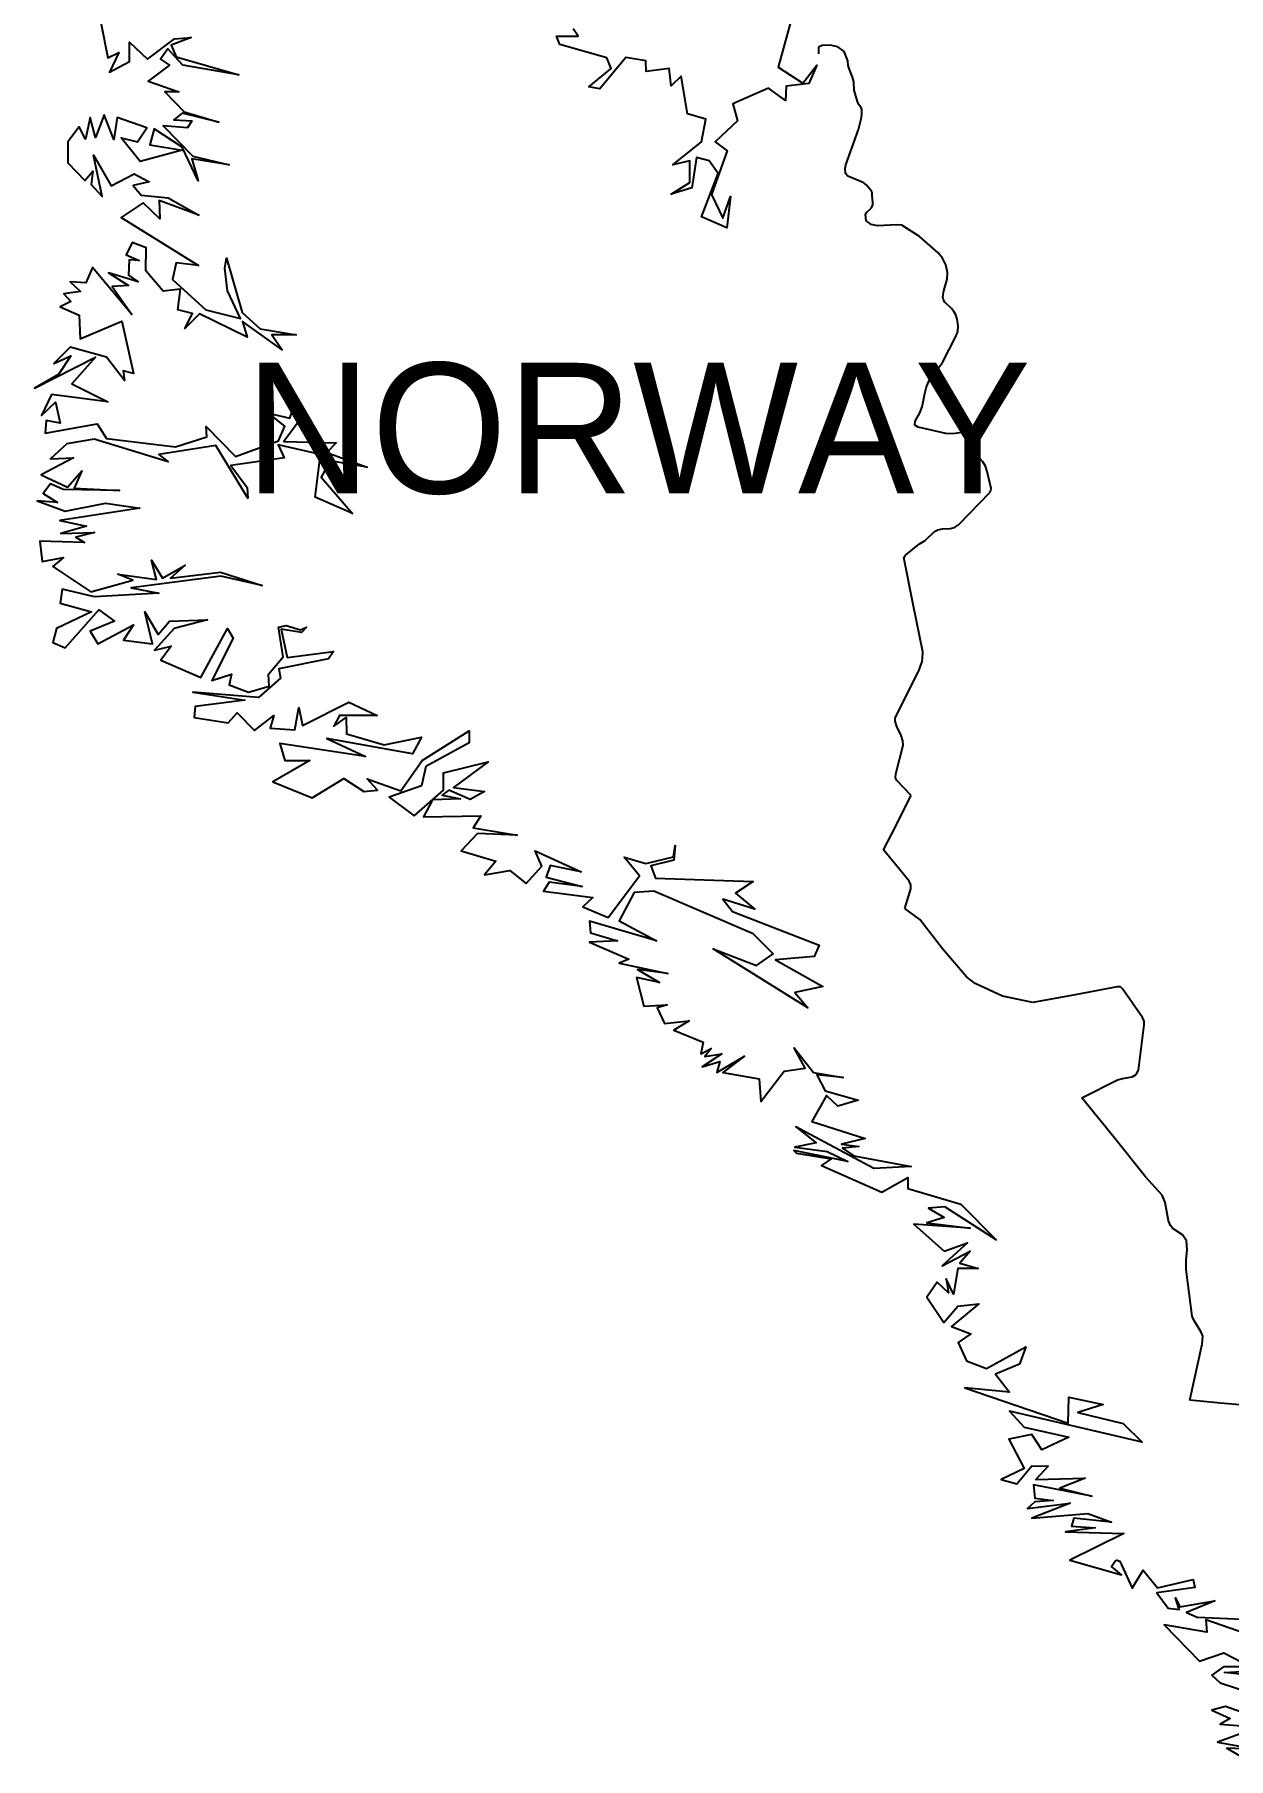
# Model space of a CAD drawing. Header units: metres. Extents: x 0 to 1325, y -1 to 773.
# Drawn here: x 680.6 to 717.2, y 87.6 to 140.4 of the extents above; entities that cross this region are included whole.
import ezdxf
from ezdxf.enums import TextEntityAlignment as Align

# ---------------------------------------------------------------- set-up
doc = ezdxf.new("R2010")
doc.units = ezdxf.units.M

msp = doc.modelspace()

# ---------------------------------------------------------------- linework, layer by layer
at = {"layer": 'CUT'}
for points in [[(704.04, 141.748), (703.41, 139.438), (704.17, 138.948), (704.6, 139.498), (704.35, 138.938), (703.66, 138.858), (703.64, 138.418), (703.11, 138.788), (702.02, 138.308), (702.17, 137.788), (701.48, 137.148), (701.85, 136.868), (701.37, 135.528), (701.72, 134.808), (701.95, 135.468), (701.84, 134.508), (701.06, 134.848), (701.57, 136.178), (701.3, 136.568), (700.91, 136.668), (700.77, 135.738), (700.13, 135.538), (700.7, 135.898), (700.71, 136.568), (700.18, 136.438), (701.06, 137.148), (701.2, 137.838), (700.63, 138.008), (700.44, 139.158), (700.13, 138.868), (700.07, 139.398), (699.37, 139.298), (699.36, 139.628), (698.74, 139.728), (697.95, 138.768), (697.61, 138.828), (698.3, 139.398), (698.16, 139.718), (696.72, 140.128), (696.62, 140.388), (697.28, 140.388), (697.13, 140.608)], [(682.66, 140.808), (682.88, 139.718), (683.21, 139.888), (682.93, 139.278), (683.54, 139.608), (683.54, 140.198), (684.09, 139.678), (684.92, 140.308), (685.43, 140.348), (684.82, 140.108), (684.97, 139.748), (686.89, 139.198), (685.17, 139.498), (684.71, 139.998), (684.49, 139.678), (684.77, 139.498), (684.11, 139.008), (685.05, 138.678), (684.62, 138.678), (685.21, 138.068), (686.28, 137.748), (685.15, 138.028), (684.9, 137.818), (685.45, 137.788), (685.32, 137.578), (684.57, 137.638), (685.48, 136.708), (686.59, 136.438), (685.45, 136.628), (685.64, 135.948), (685.15, 136.988), (684.3, 137.548), (684.16, 137.058), (685.15, 136.888), (683.87, 136.548), (683.28, 137.268), (683.79, 137.148), (684.07, 137.578), (683.16, 137.888), (683.06, 137.218), (682.76, 137.978), (682.5, 137.278), (682.34, 137.888), (682.19, 137.228), (682, 137.608), (681.65, 137.148), (681.65, 136.508), (682.17, 135.958), (682.42, 136.248), (682.37, 135.838), (682.7, 135.468), (682.44, 136.738), (682.98, 135.798), (683.68, 136.168), (684.14, 135.918), (683.65, 135.808), (683.9, 135.508), (684.72, 135.428), (685.66, 134.898), (684.45, 135.348), (684.47, 134.788), (683.96, 135.278), (683.28, 134.828), (685.65, 133.358), (684.97, 133.438), (684.86, 132.928), (685.88, 131.998), (686.94, 131.728), (686.54, 132.578), (686.46, 133.278), (686.51, 133.578), (686.99, 131.918), (687.54, 131.418), (688.65, 131.228), (687.9, 131.228), (688.22, 130.768), (687, 131.638), (687.14, 131.158), (685.68, 131.878), (685.24, 131.428), (685.47, 131.888), (685.02, 131.998), (685.1, 132.628), (684.57, 132.568), (684.04, 133.198), (684.05, 133.898), (683.62, 134.058), (683.44, 133.688), (683.84, 133.508), (683.53, 133.528), (683.51, 133.058), (683.81, 132.858), (682.9, 133.128), (683.51, 132.748), (683.01, 132.708), (683.61, 131.858), (682.41, 133.298), (682.2, 132.828), (681.72, 132.858), (682.04, 132.558), (681.53, 132.488), (681.74, 132.258), (681.42, 132.088), (682, 131.838), (682.03, 131.108), (683.31, 131.648), (683.66, 130.048), (683.35, 130.128), (683.39, 129.828), (682.84, 130.548), (681.72, 130.858), (681.22, 130.358), (681.74, 130.588), (681.37, 130.018), (680.63, 129.598), (682.5, 130.548), (681.77, 129.728), (682.88, 129.178), (681.15, 129.408), (680.84, 128.758), (681.27, 129.168), (681.42, 128.528), (680.99, 128.608), (680.96, 128.218), (682.55, 128.508), (682.84, 128.058), (684.95, 127.798), (685.91, 128.108), (685.89, 128.418), (686.79, 127.498), (688.1, 127.988), (688.3, 128.428), (687.8, 128.828), (688.45, 128.678), (688.65, 129.258), (688.86, 128.758), (688.27, 127.958), (689.87, 127.918), (689.59, 127.628), (690.82, 127.178), (689.69, 127.368), (689.41, 126.868), (690.37, 125.758), (689.23, 126.258), (689.39, 127.568), (688.09, 127.858), (688.28, 127.458), (686.64, 127.228), (687.14, 126.548), (687.17, 126.228), (686.18, 127.838), (684.44, 127.568), (684.72, 127.338), (682.46, 128.038), (681.62, 127.888), (681.12, 127.428), (681.82, 127.458), (680.83, 126.938), (681.64, 126.558), (682.08, 127.068), (681.85, 126.528), (683.23, 126.458), (681.51, 126.488), (681.12, 126.668), (680.9, 126.368), (681.33, 126.088), (680.71, 126.148), (681.57, 125.828), (682.81, 126.068), (683.86, 125.918), (681.41, 125.538), (682.22, 125.368), (681.44, 125.138), (682.47, 125.178), (681.9, 125.028), (682.16, 124.868), (680.79, 124.908), (680.86, 124.288), (681.52, 124.408), (681.19, 124.128), (682.36, 123.358), (683.64, 123.708), (683.18, 123.898), (684.37, 123.728), (684.21, 124.328), (684.55, 123.778), (685.25, 124.168), (684.8, 123.778), (686.33, 123.958), (687.6, 123.548), (686.34, 123.838), (683.59, 123.478), (684.44, 123.318), (682.47, 123.198), (681.48, 123.438), (681.42, 123.008), (682.38, 122.738), (681.3, 122.228), (681.19, 121.798), (681.57, 121.638), (682.6, 122.808), (683.08, 122.458), (682.34, 122.148), (682.57, 121.758), (683.66, 122.348), (683.36, 121.878), (684.24, 121.758), (684.01, 122.738), (684.42, 122.048), (684.77, 122.458), (685.93, 122.498), (684.91, 122.228), (684.31, 121.568), (684.82, 121.688), (684.5, 121.258), (685.73, 120.728), (686.54, 122.228), (686.72, 121.938), (686.06, 120.638), (686.66, 120.828), (686.59, 120.508), (687.19, 120.278), (687.82, 120.468), (687.8, 120.828), (688.25, 121.358), (688.1, 122.268), (688.34, 122.328), (688.78, 122.188), (688.96, 122.268), (688.81, 122.108), (688.19, 122.208), (688.37, 121.338), (689.79, 121.528), (689.64, 121.298), (688.11, 120.998), (688.17, 120.708), (687.49, 120.118), (685.48, 120.278), (687.07, 120.038), (685.55, 119.838), (685.52, 119.508), (686.56, 119.338), (686.84, 119.648), (687.37, 119.108), (687.96, 119.568), (687.85, 119.178), (688.6, 119.128), (688.73, 119.808), (688.84, 119.258), (690.26, 119.978), (691.13, 119.568), (689.97, 119.568), (689.8, 119.238), (690.18, 119.508), (690.19, 118.998), (691.34, 118.668), (692.49, 118.898), (692.21, 118.388), (689.59, 118.858), (690.77, 118.308), (688.15, 118.708), (688.3, 118.188), (689.06, 118.188), (687.93, 117.528), (689.14, 117.038), (690.11, 117.638), (690.72, 117.238), (691.14, 117.278), (690.82, 117.628), (691.85, 117.258), (692.51, 118.188), (693.95, 119.098), (693.95, 118.728), (692.62, 117.998), (692.49, 117.408), (691.49, 117.058), (692.26, 116.488), (693.16, 117.278), (693.16, 117.808), (694.53, 118.148), (693.47, 117.358), (694.41, 117.238), (693.98, 116.988), (693.32, 117.278), (693.12, 117.128), (693.68, 117.008), (692.82, 116.978), (692.55, 116.458), (694.3, 116.488), (694.07, 116.118), (695.42, 115.898), (694.2, 115.948), (693.7, 115.418), (694.76, 115.098), (694.42, 114.678), (695.19, 114.818), (695.69, 114.418), (696.17, 114.948), (695.97, 115.418), (697.38, 114.778), (696.43, 114.968), (696.3, 114.608), (697.41, 114.328), (696.4, 114.458), (696.22, 114.178), (697.73, 113.988), (697.43, 113.698), (698.2, 113.378), (699.16, 114.648), (698.69, 115.218), (699.36, 115.028), (700.2, 115.238), (700.26, 115.578), (700.21, 115.128), (699.51, 114.958), (699.65, 114.578), (702.65, 114.478), (702.1, 114.118), (702.7, 113.628), (701.72, 113.938), (702.01, 113.558), (704.67, 112.528), (704.51, 112.178), (703.33, 112.078), (704.78, 111.258), (703.92, 111.078), (704.32, 110.608), (701.42, 112.418), (702.75, 111.898), (703.26, 112.258), (702.65, 112.878), (699.6, 114.178), (699, 114.138), (698.54, 113.268), (699.68, 112.658), (697.63, 113.258), (697.66, 112.908), (698.49, 112.658), (697.63, 112.618), (698.84, 112.098), (698.54, 111.978), (700.03, 111.658), (699.1, 111.778), (699.78, 111.378), (699.07, 111.538), (699.3, 110.658), (700.01, 110.698), (699.7, 110.608), (699.93, 110.128), (700.68, 110.208), (700.21, 109.918), (701.11, 109.558), (701.04, 109.198), (701.36, 109.358), (701.16, 109.118), (701.69, 109.198), (701.08, 108.798), (701.62, 108.958), (701.53, 108.628), (702.38, 109.128), (701.72, 108.628), (702.83, 108.428), (702.88, 107.738), (703.59, 108.668), (704.24, 108.758), (703.9, 109.378), (704.49, 108.628), (705.4, 108.468), (704.6, 108.548), (704.85, 108.058), (705.86, 107.778), (705.24, 107.588), (704.89, 107.918), (704.44, 107.118), (706.08, 106.598), (705.35, 106.428), (705.88, 106.358), (705.38, 106.308), (705.73, 106.068), (707.49, 105.738), (706.34, 105.678), (703.95, 106.958), (704.57, 106.468), (703.92, 106.338), (704.91, 106.198), (705.55, 105.898), (703.89, 106.228), (703.97, 106.148), (705.03, 105.978), (704.74, 105.778), (706.59, 104.958), (707.38, 105.408), (707.38, 105.068), (709.01, 104.588), (710.09, 103.498), (708.52, 104.508), (708.02, 104.468), (708.5, 104.178), (707.97, 104.018), (709.29, 103.848), (707.57, 103.978), (708.5, 103.148), (709.21, 103.398), (708.43, 102.698), (709.29, 103.148), (708.98, 102.778), (709.54, 102.618), (708.91, 102.618), (708.78, 101.828), (708.56, 102.298), (708.63, 101.868), (708.28, 102.198), (707.97, 101.738), (708.49, 100.958), (708.91, 101.458), (709.56, 101.538), (708.72, 100.838), (709.31, 100.618), (708.92, 100.348), (709.18, 99.788), (709.79, 99.548), (711, 100.218), (710.8, 99.688), (710.07, 99.378), (710.5, 98.828), (709.13, 98.958), (712.29, 97.878), (712.32, 98.668), (713.37, 98.448), (712.59, 98.208), (713.98, 97.868), (714.56, 97.298), (710.5, 98.248), (710.95, 97.758), (712.31, 97.448), (711.49, 97.058), (711.18, 97.528), (710.48, 97.388), (710.95, 96.488), (710.24, 96.148), (710.72, 96.018), (711.18, 96.568), (711.68, 96.558), (711.3, 96.148), (712.82, 96.188), (712.04, 95.888), (713.02, 95.638), (711.23, 95.988), (711.27, 95.578), (711.83, 95.508), (711.27, 95.468), (711.05, 95.258), (712.36, 95.428), (711.18, 94.968), (712.9, 95.108), (713.62, 94.838), (712.47, 94.968), (712.4, 94.718), (713.12, 94.668), (712.21, 94.548), (714, 94.498), (712.35, 93.678), (713.93, 93.228), (713.62, 93.488), (713.72, 93.638), (713.79, 93.678), (713.88, 93.648), (714.25, 92.818), (714.59, 93.368), (715.03, 92.828), (716.12, 93.088), (716.17, 92.838), (715.01, 92.678), (715.36, 92.208), (715.69, 92.168), (715.58, 92.518), (715.72, 92.248), (716.79, 92.428), (715.92, 92.078), (716.25, 91.928), (717.63, 91.868)], [(718.22, 91.258), (716.51, 91.848), (716.54, 91.468), (715.24, 91.698), (716.32, 90.578), (717.06, 90.838), (717.89, 90.408), (717.05, 90.408), (716.7, 90.148), (716.95, 89.918), (717.92, 89.598)], [(717.75, 90.158), (717.08, 90.238), (717.77, 90.278)], [(718.38, 88.738), (717.11, 89.188), (716.7, 89.078), (717.26, 88.828), (716.95, 88.648), (718.14, 88.558), (716.87, 88.098), (718.09, 87.878), (717.15, 87.918), (717.7, 87.598)]]:
    msp.add_lwpolyline(points, dxfattribs=at)
at = {"layer": 'SCORE'}
for points in [[(704.76, 140.098), (704.65, 140.048)], [(704.65, 140.048), (704.65, 139.848)], [(705, 140.108), (704.76, 140.098)], [(705.24, 140.058), (705, 140.108)], [(705.43, 139.918), (705.24, 140.058)], [(705.54, 139.628), (705.43, 139.918)], [(705.56, 139.488), (705.54, 139.628)], [(705.6, 139.368), (705.56, 139.488)], [(705.69, 139.128), (705.6, 139.368)], [(705.73, 138.988), (705.69, 139.128)], [(705.74, 138.728), (705.73, 138.988)], [(705.84, 138.388), (705.74, 138.728)], [(705.87, 138.298), (705.84, 138.388)], [(705.94, 138.208), (705.87, 138.298)], [(705.97, 138.138), (705.94, 138.208)], [(705.96, 137.888), (705.97, 138.018)], [(705.97, 138.128), (705.97, 138.138)], [(705.97, 138.018), (705.97, 138.128)], [(705.48, 136.438), (705.87, 137.528)], [(705.87, 137.528), (705.96, 137.888)], [(705.46, 136.328), (705.48, 136.438)], [(705.47, 136.178), (705.46, 136.328)], [(705.54, 136.098), (705.47, 136.178)], [(706.04, 135.888), (705.54, 136.098)], [(706.12, 135.818), (706.04, 135.888)], [(706.27, 135.638), (706.12, 135.818)], [(706.29, 135.598), (706.27, 135.638)], [(706.29, 135.498), (706.29, 135.598)], [(706.31, 135.288), (706.29, 135.498)], [(706.31, 135.208), (706.31, 135.288)], [(706.09, 134.918), (706.13, 134.988)], [(706.11, 134.728), (706.09, 134.918)], [(706.13, 134.988), (706.24, 135.098)], [(706.24, 135.098), (706.26, 135.118)], [(706.26, 135.118), (706.31, 135.208)], [(706.21, 134.658), (706.11, 134.728)], [(706.26, 134.618), (706.21, 134.658)], [(706.45, 134.568), (706.26, 134.618)], [(707.04, 134.608), (706.45, 134.568)], [(707.2, 134.588), (707.04, 134.608)], [(707.74, 134.248), (707.2, 134.588)], [(708.31, 133.748), (707.74, 134.248)], [(708.45, 133.578), (708.31, 133.748)], [(708.55, 133.378), (708.45, 133.578)], [(708.6, 133.138), (708.55, 133.378)], [(708.49, 132.578), (708.59, 132.938)], [(708.59, 132.938), (708.6, 133.138)], [(708.46, 132.398), (708.49, 132.578)], [(708.48, 132.308), (708.46, 132.398)], [(708.52, 132.228), (708.48, 132.308)], [(708.72, 132.038), (708.52, 132.228)], [(708.79, 131.948), (708.72, 132.038)], [(708.85, 131.848), (708.79, 131.948)], [(708.89, 131.708), (708.85, 131.848)], [(708.92, 131.508), (708.89, 131.708)], [(708.44, 130.388), (708.85, 131.178)], [(708.85, 131.178), (708.91, 131.338)], [(708.91, 131.338), (708.92, 131.508)], [(708.05, 129.848), (708.44, 130.388)], [(707.9, 129.438), (707.95, 129.638)], [(707.95, 129.638), (708.05, 129.848)], [(707.75, 128.838), (707.82, 129.028)], [(707.82, 129.028), (707.9, 129.438)], [(707.6, 128.468), (707.61, 128.588)], [(707.7, 128.398), (707.6, 128.468)], [(707.61, 128.588), (707.75, 128.838)], [(708.55, 128.208), (707.7, 128.398)], [(708.76, 128.198), (708.55, 128.208)], [(709.18, 128.258), (708.76, 128.198)], [(709.26, 128.228), (709.18, 128.258)], [(709.28, 128.158), (709.26, 128.228)], [(709.29, 128.138), (709.28, 128.158)], [(709.36, 127.758), (709.29, 128.138)], [(709.39, 127.688), (709.36, 127.758)], [(709.41, 127.638), (709.39, 127.688)], [(709.68, 127.338), (709.41, 127.638)], [(709.76, 127.208), (709.68, 127.338)], [(709.81, 127.048), (709.76, 127.208)], [(709.94, 126.518), (709.81, 127.048)], [(708.93, 125.408), (709.89, 126.398)], [(709.89, 126.398), (709.93, 126.458)], [(709.93, 126.458), (709.94, 126.518)], [(708.2, 125.208), (708.3, 125.258)], [(708.3, 125.258), (708.44, 125.288)], [(708.44, 125.288), (708.69, 125.298)], [(708.69, 125.298), (708.81, 125.328)], [(708.81, 125.328), (708.93, 125.408)], [(707.31, 124.478), (707.74, 124.828)], [(707.74, 124.828), (707.91, 124.928)], [(707.91, 124.928), (708.2, 125.208)], [(707.26, 124.408), (707.31, 124.478)], [(707.55, 122.968), (707.26, 124.408)], [(707.84, 121.518), (707.55, 122.968)], [(707.72, 120.938), (707.82, 121.218)], [(707.82, 121.218), (707.83, 121.298)], [(707.83, 121.298), (707.84, 121.518)], [(707, 119.498), (707.7, 120.888)], [(707.7, 120.888), (707.72, 120.938)], [(707, 119.388), (707, 119.498)], [(707.05, 119.228), (707, 119.388)], [(707.18, 118.948), (707.05, 119.228)], [(707.23, 118.788), (707.18, 118.948)], [(707.02, 117.778), (707.24, 118.658)], [(707.24, 118.658), (707.23, 118.788)], [(707.01, 117.658), (707.02, 117.778)], [(707.05, 117.568), (707.01, 117.658)], [(707.49, 117.118), (707.05, 117.568)], [(706.89, 115.938), (707.49, 117.118)], [(706.64, 115.448), (706.89, 115.938)], [(707.42, 114.488), (706.64, 115.448)], [(707.29, 113.648), (707.47, 114.248)], [(707.48, 114.378), (707.42, 114.488)], [(707.47, 114.248), (707.48, 114.378)], [(707.75, 113.308), (707.29, 113.648)], [(708.44, 112.418), (707.75, 113.308)], [(709.18, 111.558), (708.44, 112.418)], [(709.45, 111.348), (709.18, 111.558)], [(710.28, 110.958), (709.45, 111.348)], [(712.51, 111.008), (711.21, 110.768)], [(713.8, 111.248), (712.51, 111.008)], [(713.9, 111.248), (713.8, 111.248)], [(713.96, 111.188), (713.9, 111.248)], [(714.57, 110.308), (713.96, 111.188)], [(711.21, 110.768), (710.28, 110.958)], [(714.45, 108.698), (714.62, 110.088)], [(714.62, 110.198), (714.57, 110.308)], [(714.62, 110.088), (714.62, 110.198)], [(712.71, 107.848), (713.81, 108.398)], [(713.81, 108.398), (713.96, 108.438)], [(713.96, 108.438), (714.25, 108.488)], [(714.25, 108.488), (714.38, 108.558)], [(714.38, 108.558), (714.45, 108.698)], [(713.69, 106.638), (712.71, 107.848)], [(714.66, 105.428), (713.69, 106.638)], [(715.17, 104.868), (714.66, 105.428)], [(715.25, 104.688), (715.17, 104.868)], [(715.27, 104.638), (715.25, 104.688)], [(715.37, 104.078), (715.27, 104.638)], [(715.43, 103.938), (715.37, 104.078)], [(715.5, 103.838), (715.43, 103.938)], [(715.8, 103.648), (715.5, 103.838)], [(715.92, 103.468), (715.8, 103.648)], [(715.91, 102.868), (715.94, 103.188)], [(715.94, 103.188), (715.92, 103.468)], [(715.91, 102.588), (715.91, 102.868)], [(716.09, 101.158), (715.91, 102.588)], [(716.13, 101.058), (716.09, 101.158)], [(716.37, 100.668), (716.13, 101.058)], [(716.42, 100.538), (716.37, 100.668)], [(716.4, 100.298), (716.42, 100.538)], [(716.02, 98.578), (716.4, 100.298)], [(716.96, 98.488), (716.02, 98.578)], [(717.9, 98.408), (716.96, 98.488)]]:
    msp.add_lwpolyline(points, dxfattribs=at)

# ---------------------------------------------------------------- texts
at = {"layer": 'ENGRAVE'}
msp.add_text('NORWAY', height=4, dxfattribs=at).set_placement((699.118, 126.374), align=Align.CENTER)

doc.saveas('drawing.dxf')
